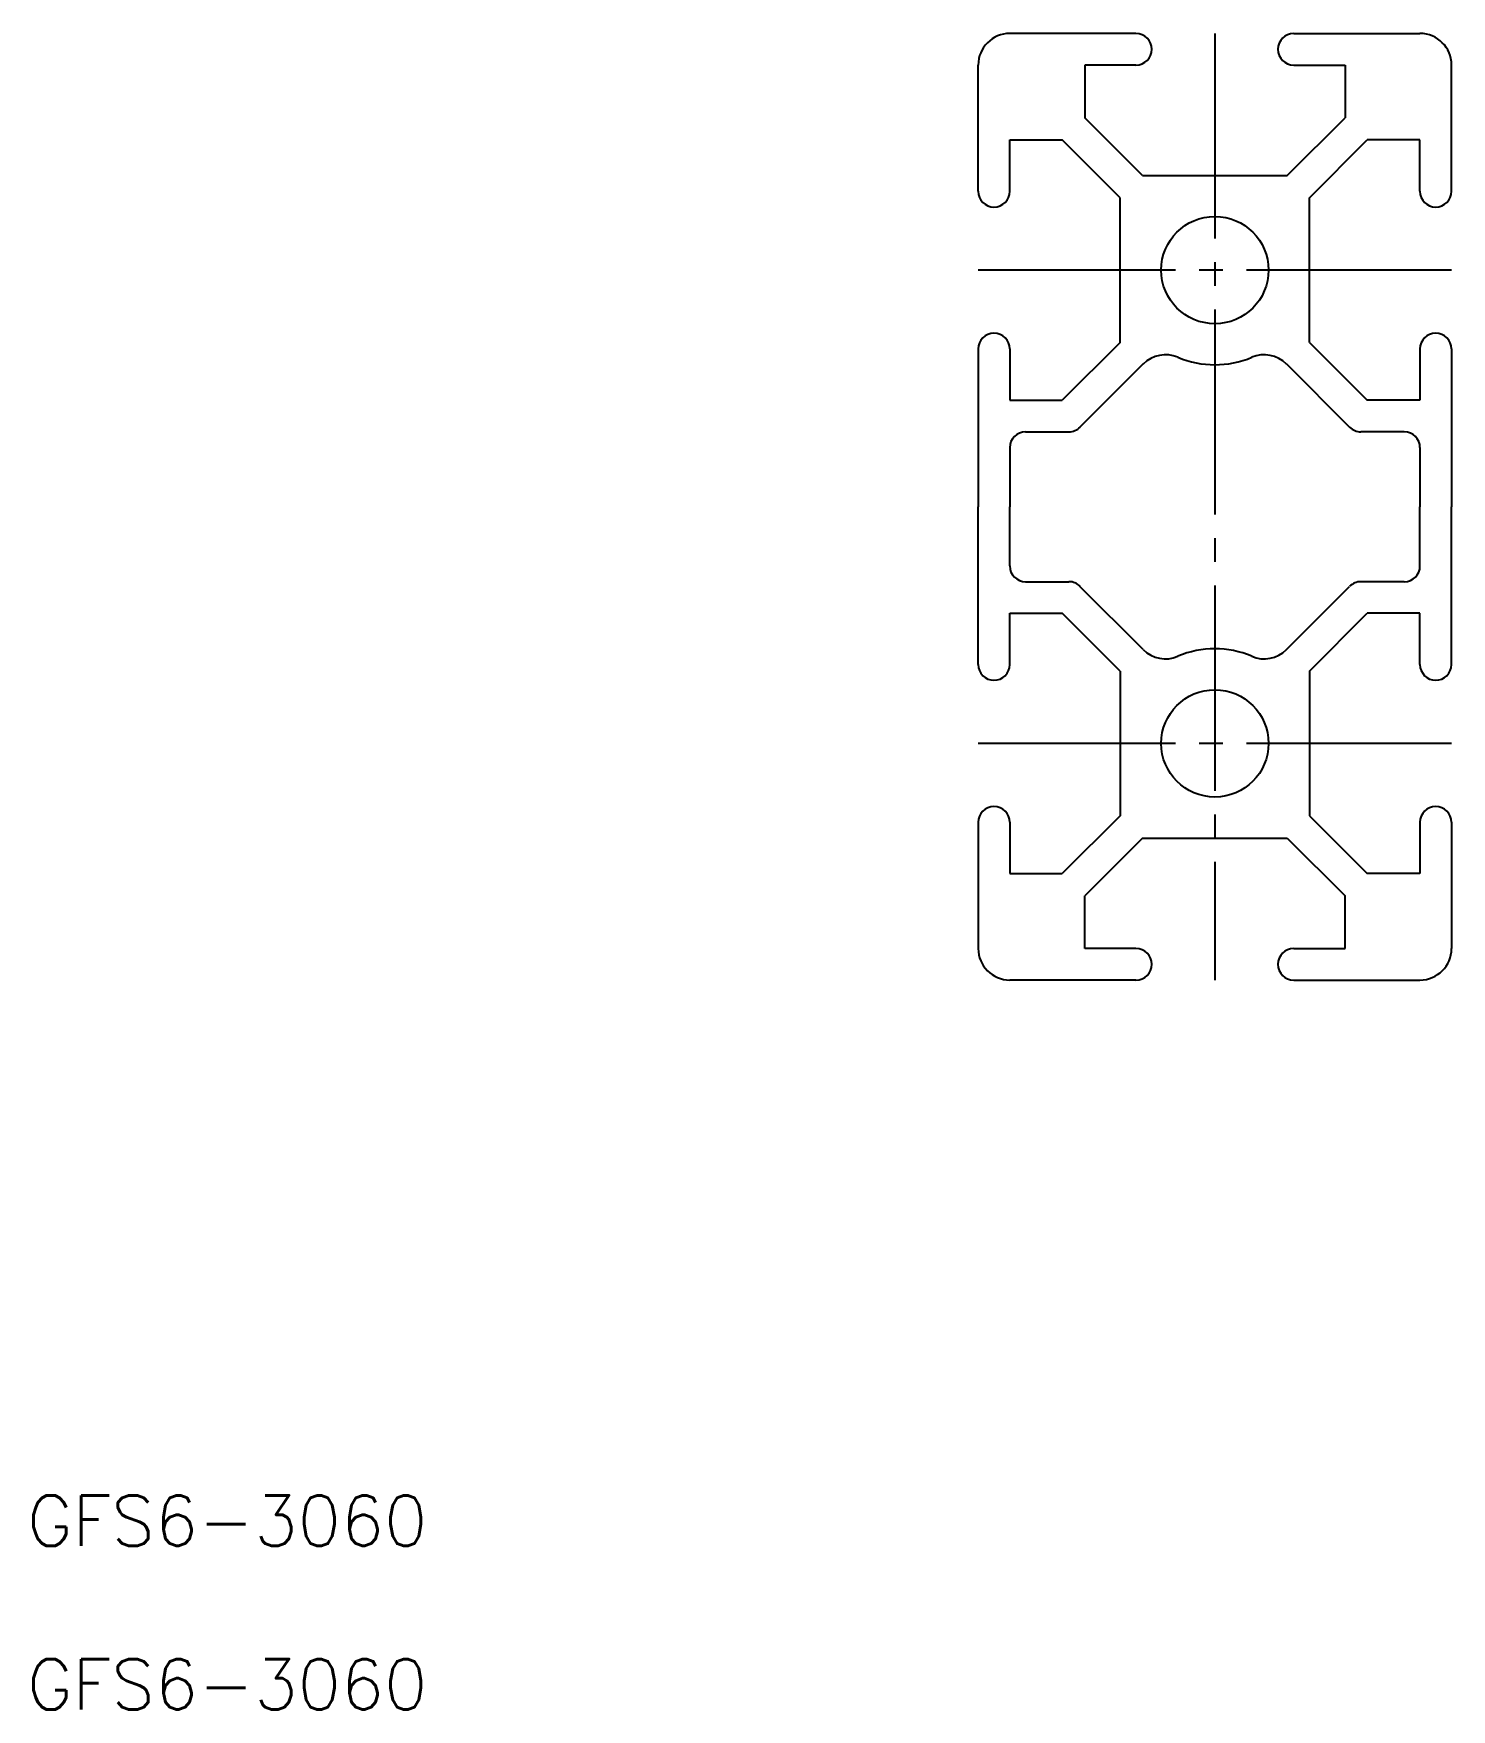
# Model space of a CAD drawing. Extents: x 36 to 126, y 98 to 204.
import ezdxf

# ---------------------------------------------------------------- set-up
doc = ezdxf.new("R2010")
doc.units = 0
doc.linetypes.add('CENTER', pattern=[17.5, 13, -1.5, 1.5, -1.5])
doc.layers.get('0').update_dxf_attribs({"linetype": 'CONTINUOUS'})
doc.layers.add('CENTER', color=1, linetype='CENTER')
doc.styles.get("Standard").update_dxf_attribs({"font": 'txt.shx', "bigfont": '@extfont2.shx'})

msp = doc.modelspace()

# ---------------------------------------------------------------- linework, layer by layer
at = {"color": 7, "linetype": 'CONTINUOUS'}
for p, q in [((105.99, 204.48), (97.99, 204.48)), ((115.99, 204.48), (123.99, 204.48)), ((95.99, 194.48), (95.99, 202.48)), ((102.74, 202.48), (102.74, 199.14)), ((105.99, 202.48), (102.74, 202.48)), ((115.99, 202.48), (119.24, 202.48)), ((119.24, 202.48), (119.24, 199.14)), ((125.99, 194.48), (125.99, 202.48)), ((106.4, 195.48), (102.74, 199.14)), ((115.57, 195.48), (119.24, 199.14)), ((97.99, 194.48), (97.99, 197.73)), ((97.99, 197.73), (101.32, 197.73)), ((104.99, 194.06), (101.32, 197.73)), ((116.99, 194.06), (120.65, 197.73)), ((123.99, 197.73), (120.65, 197.73)), ((123.99, 194.48), (123.99, 197.73)), ((106.4, 195.48), (115.57, 195.48)), ((104.99, 184.89), (104.99, 194.06)), ((116.99, 184.89), (116.99, 194.06)), ((104.99, 184.89), (101.32, 181.23)), ((116.99, 184.89), (120.65, 181.23)), ((95.99, 184.48), (95.99, 174.48)), ((97.99, 184.48), (97.99, 181.23)), ((123.99, 184.48), (123.99, 181.23)), ((125.99, 184.48), (125.99, 174.48)), ((106.45, 183.53), (102.44, 179.52)), ((115.52, 183.53), (119.53, 179.52)), ((97.99, 181.23), (101.32, 181.23)), ((123.99, 181.23), (120.65, 181.23)), ((98.99, 179.23), (101.74, 179.23)), ((122.99, 179.23), (120.24, 179.23)), ((97.99, 178.23), (97.99, 174.48)), ((123.99, 178.23), (123.99, 174.48)), ((95.99, 164.48), (95.99, 174.48)), ((97.99, 170.73), (97.99, 174.48)), ((123.99, 170.73), (123.99, 174.48)), ((125.99, 164.48), (125.99, 174.48)), ((98.99, 169.73), (101.74, 169.73)), ((106.45, 165.43), (102.44, 169.43)), ((115.52, 165.43), (119.53, 169.43)), ((122.99, 169.73), (120.24, 169.73)), ((97.99, 167.73), (101.32, 167.73)), ((97.99, 164.48), (97.99, 167.73)), ((104.99, 164.06), (101.32, 167.73)), ((116.99, 164.06), (120.65, 167.73)), ((123.99, 167.73), (120.65, 167.73)), ((123.99, 164.48), (123.99, 167.73)), ((104.99, 164.06), (104.99, 154.89)), ((116.99, 164.06), (116.99, 154.89)), ((95.99, 154.48), (95.99, 146.48)), ((97.99, 154.48), (97.99, 151.23)), ((104.99, 154.89), (101.32, 151.23)), ((116.99, 154.89), (120.65, 151.23)), ((123.99, 154.48), (123.99, 151.23)), ((125.99, 154.48), (125.99, 146.48)), ((106.4, 153.48), (102.74, 149.81)), ((106.4, 153.48), (115.57, 153.48)), ((115.57, 153.48), (119.24, 149.81)), ((97.99, 151.23), (101.32, 151.23)), ((123.99, 151.23), (120.65, 151.23)), ((102.74, 146.48), (102.74, 149.81)), ((119.24, 146.48), (119.24, 149.81)), ((105.99, 146.48), (102.74, 146.48)), ((115.99, 146.48), (119.24, 146.48)), ((105.99, 144.48), (97.99, 144.48)), ((115.99, 144.48), (123.99, 144.48))]:
    msp.add_line(p, q, dxfattribs=at)
for centre in [(110.99, 189.48), (110.99, 159.48)]:
    msp.add_circle(centre, 3.4, dxfattribs=at)
for centre, radius, start, end in [((97.99, 202.48), 2, 90, 180), ((105.99, 203.48), 1, 270, 90), ((115.99, 203.48), 1, 90, 270), ((123.99, 202.48), 2, 0, 90), ((96.99, 194.48), 1, 180, 0), ((124.99, 194.48), 1, 180, 0), ((96.99, 184.48), 1, 0, 180), ((124.99, 184.48), 1, 0, 180), ((107.86, 182.11), 2, 67.0243, 135), ((110.99, 189.48), 6, 247.0243, 292.9757), ((114.11, 182.11), 2, 45, 112.9757), ((98.99, 178.23), 1, 90, 180), ((101.74, 180.23), 1, 270, 315), ((120.24, 180.23), 1, 225, 270), ((122.99, 178.23), 1, 0, 90), ((98.99, 170.73), 1, 180, 270), ((122.99, 170.73), 1, 270, 0), ((101.74, 168.73), 1, 45, 90), ((120.24, 168.73), 1, 90, 135), ((107.86, 166.84), 2, 225, 292.9757), ((110.99, 159.48), 6, 67.0243, 112.9757), ((114.11, 166.84), 2, 247.0243, 315), ((96.99, 164.48), 1, 180, 0), ((124.99, 164.48), 1, 180, 0), ((96.99, 154.48), 1, 0, 180), ((124.99, 154.48), 1, 0, 180), ((97.99, 146.48), 2, 180, 270), ((105.99, 145.48), 1, 270, 90), ((115.99, 145.48), 1, 90, 270), ((123.99, 146.48), 2, 270, 0)]:
    msp.add_arc(centre, radius, start, end, dxfattribs=at)
at = {"layer": 'CENTER', "color": 1, "linetype": 'CENTER'}
for p, q in [((110.99, 204.48), (110.99, 144.48)), ((125.99, 189.48), (95.99, 189.48)), ((125.99, 159.48), (95.99, 159.48))]:
    msp.add_line(p, q, dxfattribs=at)

# ---------------------------------------------------------------- texts
at = {"color": 7, "linetype": 'CONTINUOUS'}
for p in [(35.71, 108.61), (35.71, 98.24)]:
    msp.add_text('GFS6-3060', height=3.2, dxfattribs=at).set_placement(p)

doc.saveas('drawing.dxf')
